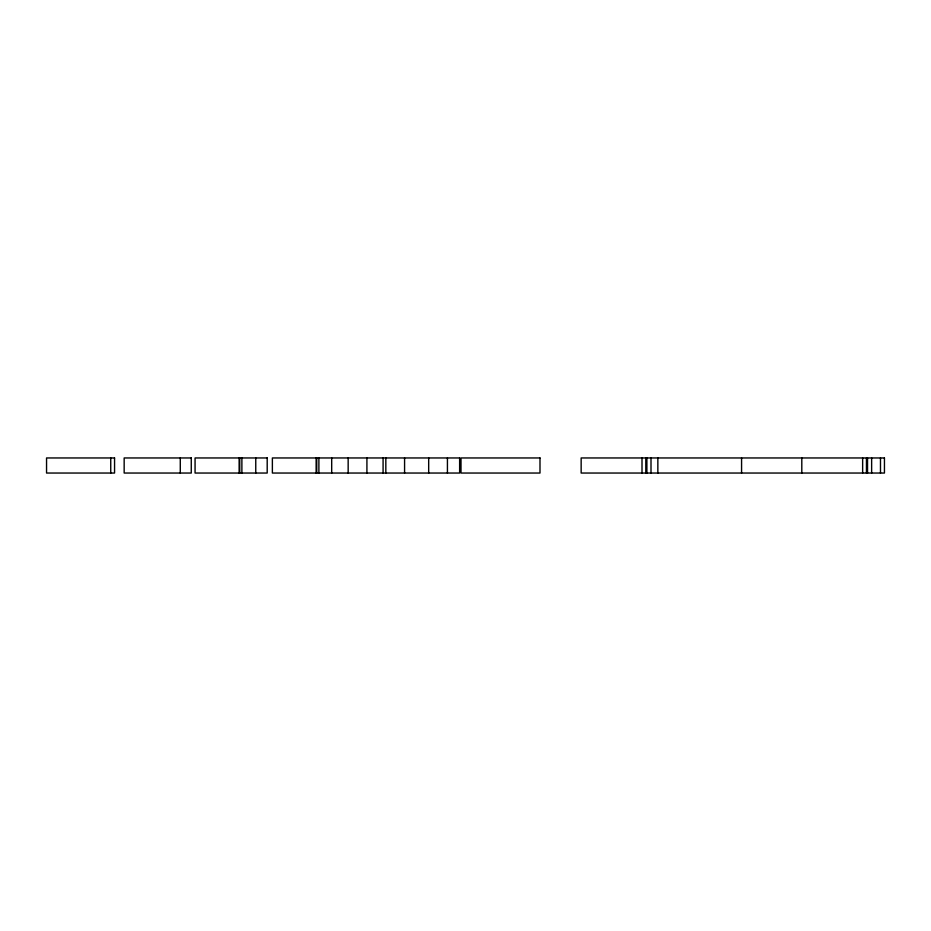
<?xml version="1.0" encoding="UTF-8"?>
<svg xmlns="http://www.w3.org/2000/svg" width="931" height="931" viewBox="0 0 931 931"><rect width="100%" height="100%" fill="white"/><g stroke="black" fill="none" stroke-linecap="round" stroke-linejoin="round"><path stroke-width="1.4" d="M880.482 457.959L880.482 473.041M871.637 457.959L871.637 473.041M867.529 457.959L867.529 473.041M866.458 457.959L866.458 473.041M862.641 457.959L862.641 473.041M801.8 457.959L801.8 473.041M741.576 457.959L741.576 473.041M657.856 457.959L657.856 473.041M651.002 457.959L651.002 473.041M646.882 457.959L646.882 473.041M645.811 457.959L645.811 473.041M642.006 457.959L642.006 473.041M447.427 457.959L447.427 473.041M428.679 457.959L428.679 473.041M404.578 457.959L404.578 473.041M385.83 457.959L385.83 473.041M383.083 457.959L383.083 473.041M366.919 457.959L366.919 473.041M348.159 457.959L348.159 473.041M331.692 457.959L331.692 473.041M318.891 457.959L318.891 473.041M316.749 457.959L316.749 473.041M316.144 457.959L316.144 473.041M255.757 457.959L255.757 473.041M241.885 457.959L241.885 473.041M239.744 457.959L239.744 473.041M239.139 457.959L239.139 473.041M180.277 457.959L180.277 473.041M110.742 457.959L110.742 473.041M114.56 457.959L46.55 457.959L46.55 473.041L114.56 473.041L114.56 457.959M191.262 457.959L124.16 457.959L124.16 473.041L191.262 473.041L191.262 457.959M267.197 457.959L195.068 457.959L195.068 473.041L267.197 473.041L267.197 457.959M459.635 457.959L272.376 457.959L272.376 473.041L459.635 473.041L459.635 457.959M539.992 457.959L460.996 457.959L460.996 473.041L539.992 473.041L539.992 457.959M884.45 457.959L581.153 457.959L581.153 473.041L884.45 473.041L884.45 457.959"/></g></svg>
